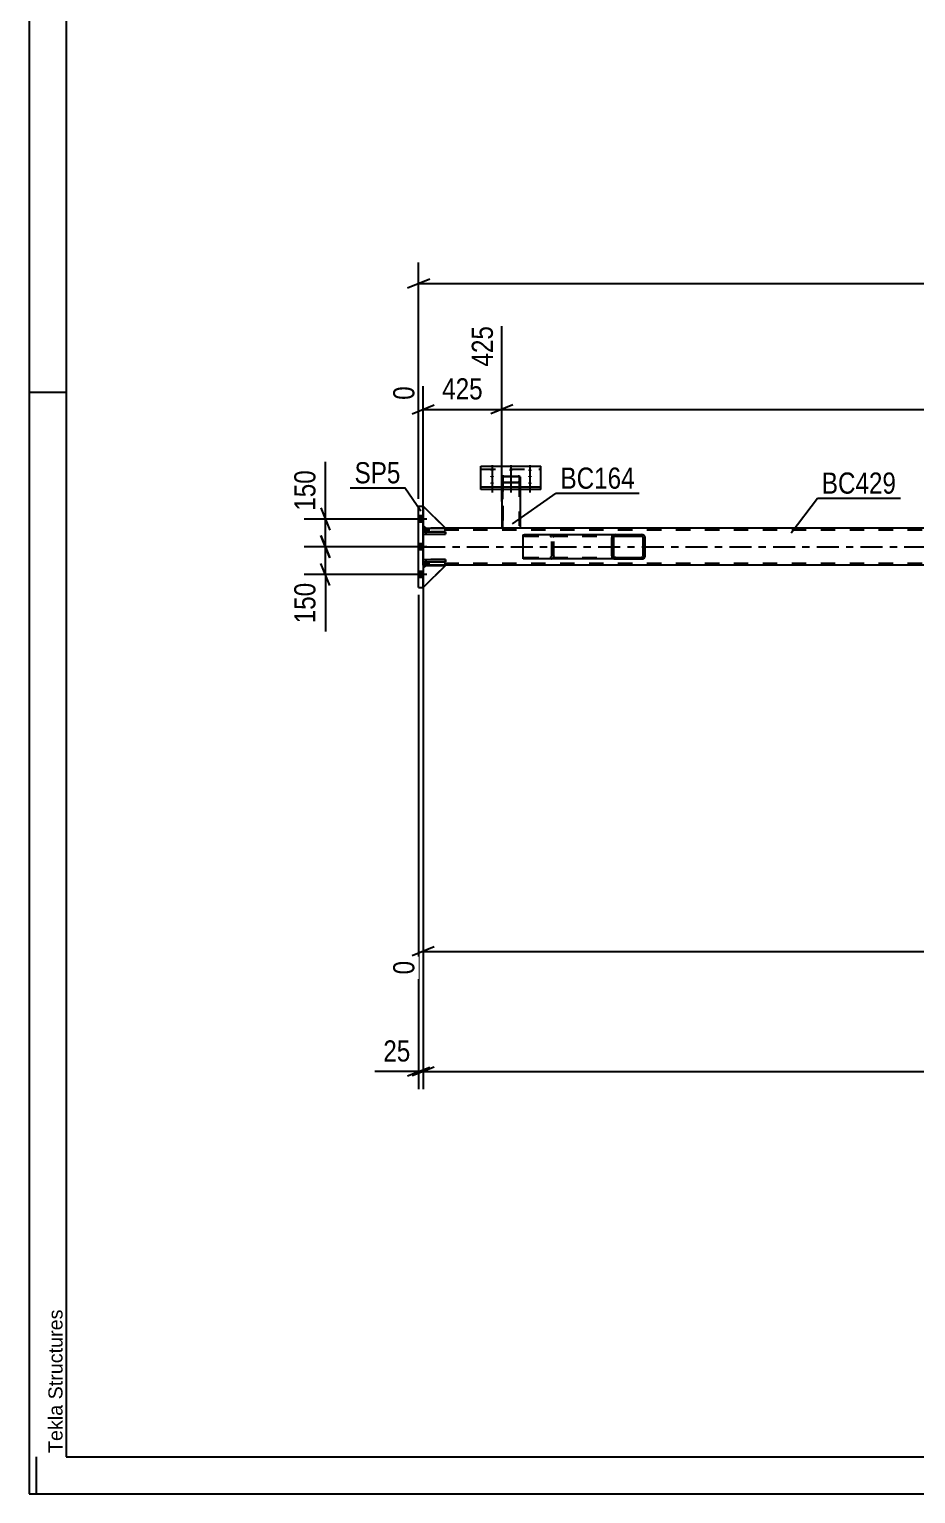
# Model space of a CAD drawing. Header units: millimetres. Extents: x -97 to 744, y -335 to 259.
# Drawn here: x -97.4 to 22.6, y -334.9 to -136.8 of the extents above; entities that cross this region are included whole.
import ezdxf

# ---------------------------------------------------------------- set-up
doc = ezdxf.new("R2010")
doc.units = ezdxf.units.MM
doc.linetypes.add('DXK_LINE_DOT2', pattern=[3.9198, 1.9599, -1.9599])
doc.linetypes.add('DXK_LINE_DOT3', pattern=[5.9187, 2.979, -0.9799, 0.9799, -0.9799])
doc.styles.add('Arial', font='ARIAL.TTF', dxfattribs={"height": 0.2})
doc.styles.add('Arial Narrow', font='ARIALN.TTF', dxfattribs={"height": 0.2})

# ---------------------------------------------------------------- blocks, each defined once
blk = doc.blocks.new('Unknown-761646924-1133')
at = {"color": 5, "linetype": 'Continuous'}
for p, q in [((-97.39, 259.06), (-97.39, -334.94)), ((-92.39, 254.06), (-92.39, -329.94)), ((-92.39, -185.94), (-97.39, -185.94)), ((-96.39, -334.94), (-96.39, -329.94)), ((-92.39, -329.94), (738.61, -329.94)), ((-97.39, -334.94), (743.61, -334.94))]:
    blk.add_line(p, q, dxfattribs=at)
at = {"color": 174, "linetype": 'Continuous', "style": 'Arial'}
blk.add_text('Tekla Structures', height=1.9102, rotation=90, dxfattribs=at).set_placement((-92.89, -329.44))
blk = doc.blocks.new('Part-761646924-4220 - 4144')
at = {"color": 7, "linetype": 'DXK_LINE_DOT2'}
for p, q in [((-44.07, -209.7), (-43.69, -209.32)), ((-41.07, -209.32), (-44.07, -212.32)), ((-44.07, -212.32), (-44.07, -209.7)), ((-43.69, -209.32), (-41.07, -209.32))]:
    blk.add_line(p, q, dxfattribs=at)
blk = doc.blocks.new('Part-761646924-4150 - 4144')
at = {"linetype": 'Continuous'}
h = blk.add_hatch(dxfattribs=at)
h.set_pattern_fill('', scale=0.7, style=0, pattern_type=0)
h.set_pattern_definition([(45, (-14.36, -208.4237), (-1.5715, 1.5715), [])])
h.paths.add_polyline_path([(-14.57, -208.45), (-14.36, -208.42), (-14.18, -208.34), (-14.06, -208.21), (-14.02, -208.05), (-14.02, -205.55), (-14.06, -205.4), (-14.18, -205.27), (-14.36, -205.18), (-14.57, -205.15), (-18, -205.15), (-18.21, -205.18), (-18.39, -205.27), (-18.51, -205.4), (-18.55, -205.55), (-18.55, -208.05), (-18.51, -208.21), (-18.39, -208.34), (-18.21, -208.42), (-18, -208.45)])
h.paths.add_polyline_path([(-18.11, -208.24), (-18.2, -208.2), (-18.26, -208.13), (-18.28, -208.05), (-18.28, -205.55), (-18.26, -205.48), (-18.2, -205.41), (-18.11, -205.37), (-18, -205.35), (-14.57, -205.35), (-14.47, -205.37), (-14.38, -205.41), (-14.32, -205.48), (-14.3, -205.55), (-14.3, -208.05), (-14.32, -208.13), (-14.38, -208.2), (-14.47, -208.24), (-14.57, -208.25), (-18, -208.25)])
at = {"color": 2, "linetype": 'Continuous'}
for p, q in [((-30.54, -205.18), (-30.38, -205.15)), ((-30.54, -208.43), (-30.54, -205.18)), ((-30.38, -205.15), (-18, -205.15)), ((-18.51, -205.4), (-18.55, -205.55)), ((-18.55, -208.05), (-18.55, -205.55)), ((-18.28, -205.55), (-18.26, -205.48)), ((-18.28, -208.05), (-18.28, -205.55)), ((-18, -205.15), (-18.21, -205.18)), ((-18.11, -205.37), (-18, -205.35)), ((-18, -205.15), (-14.57, -205.15)), ((-18, -205.35), (-14.57, -205.35)), ((-14.36, -205.18), (-14.57, -205.15)), ((-14.57, -205.35), (-14.47, -205.37)), ((-14.32, -205.48), (-14.3, -205.55)), ((-14.3, -208.05), (-14.3, -205.55)), ((-14.02, -205.55), (-14.06, -205.4)), ((-14.02, -208.05), (-14.02, -205.55)), ((-18.55, -208.05), (-18.51, -208.21)), ((-18.26, -208.13), (-18.28, -208.05)), ((-14.3, -208.05), (-14.32, -208.13)), ((-14.06, -208.21), (-14.02, -208.05)), ((-30.38, -208.45), (-30.54, -208.43)), ((-18, -208.45), (-30.38, -208.45)), ((-18.21, -208.42), (-18, -208.45)), ((-18, -208.25), (-18.11, -208.24)), ((-18, -208.25), (-14.57, -208.25)), ((-18, -208.45), (-14.57, -208.45)), ((-14.47, -208.24), (-14.57, -208.25)), ((-14.57, -208.45), (-14.36, -208.42))]:
    blk.add_line(p, q, dxfattribs=at)
at = {"color": 7, "linetype": 'DXK_LINE_DOT2'}
for p, q in [((-30.48, -205.37), (-30.54, -205.4)), ((-30.38, -205.35), (-30.48, -205.37)), ((-30.38, -205.35), (-14.57, -205.35)), ((-26.95, -205.15), (-26.74, -205.18)), ((-26.84, -205.37), (-26.95, -205.35)), ((-26.67, -205.55), (-26.69, -205.48)), ((-26.67, -208.05), (-26.67, -205.55)), ((-26.44, -205.4), (-26.4, -205.55)), ((-26.4, -208.05), (-26.4, -205.55)), ((-18, -205.15), (-14.57, -205.15)), ((-26.69, -208.13), (-26.67, -208.05)), ((-26.4, -208.05), (-26.44, -208.21)), ((-30.54, -208.21), (-30.48, -208.24)), ((-30.54, -208.43), (-30.54, -208.42)), ((-30.48, -208.24), (-30.38, -208.25)), ((-30.38, -208.25), (-14.57, -208.25)), ((-26.95, -208.25), (-26.84, -208.24)), ((-26.74, -208.42), (-26.95, -208.45)), ((-18, -208.45), (-14.57, -208.45))]:
    blk.add_line(p, q, dxfattribs=at)
for centre, radius, start, end in [((-26.91, -205.61), 0.251, 32.4104, 75.4453), ((-26.86, -205.67), 0.501, 32.4104, 75.4453), ((-26.91, -208), 0.251, 284.5547, 327.5896), ((-26.86, -207.94), 0.501, 284.5547, 327.5896)]:
    blk.add_arc(centre, radius, start, end, dxfattribs=at)
at = {"color": 2, "linetype": 'Continuous'}
for centre, radius, start, end in [((-18.09, -205.67), 0.501, 104.5547, 147.5896), ((-18.04, -205.61), 0.251, 104.5547, 147.5896), ((-14.53, -205.61), 0.251, 32.4104, 75.4453), ((-14.49, -205.67), 0.501, 32.4104, 75.4453), ((-18.09, -207.94), 0.501, 212.4104, 255.4453), ((-18.04, -208), 0.251, 212.4104, 255.4453), ((-14.53, -208), 0.251, 284.5547, 327.5896), ((-14.49, -207.94), 0.501, 284.5547, 327.5896)]:
    blk.add_arc(centre, radius, start, end, dxfattribs=at)
blk = doc.blocks.new('Bolt-761646924-4167 - 4144')
at = {"linetype": 'Continuous'}
for points in [[(-44.69, -202.64), (-44.69, -203.47), (-44.07, -203.47), (-44.07, -202.64)], [(-44.69, -202.64), (-44.69, -203.47), (-44.07, -203.47), (-44.07, -202.64)], [(-44.69, -202.64), (-44.69, -203.47), (-44.07, -203.47), (-44.07, -202.64)], [(-44.69, -202.64), (-44.69, -203.47), (-44.07, -203.47), (-44.07, -202.64)], [(-44.69, -206.39), (-44.69, -207.22), (-44.07, -207.22), (-44.07, -206.39)], [(-44.69, -206.39), (-44.69, -207.22), (-44.07, -207.22), (-44.07, -206.39)], [(-44.69, -210.14), (-44.69, -210.97), (-44.07, -210.97), (-44.07, -210.14)], [(-44.69, -210.14), (-44.69, -210.97), (-44.07, -210.97), (-44.07, -210.14)], [(-44.69, -210.14), (-44.69, -210.97), (-44.07, -210.97), (-44.07, -210.14)], [(-44.69, -210.14), (-44.69, -210.97), (-44.07, -210.97), (-44.07, -210.14)]]:
    blk.add_hatch(color=1, dxfattribs=at).paths.add_polyline_path(points)
at = {"color": 1, "linetype": 'Continuous'}
for p, q in [((-43.59, -203.05), (-46.57, -203.05)), ((-43.59, -203.05), (-46.57, -203.05)), ((-43.59, -203.05), (-46.57, -203.05)), ((-43.59, -203.05), (-46.57, -203.05)), ((-44.07, -202.64), (-44.69, -202.64)), ((-44.07, -202.64), (-44.69, -202.64)), ((-44.07, -202.64), (-44.69, -202.64)), ((-44.07, -202.64), (-44.69, -202.64)), ((-44.07, -203.47), (-44.69, -203.47)), ((-44.07, -203.47), (-44.69, -203.47)), ((-44.07, -203.47), (-44.69, -203.47)), ((-44.07, -203.47), (-44.69, -203.47)), ((-43.59, -206.8), (-46.57, -206.8)), ((-43.59, -206.8), (-46.57, -206.8)), ((-44.07, -206.39), (-44.69, -206.39)), ((-44.07, -206.39), (-44.69, -206.39)), ((-44.07, -207.22), (-44.69, -207.22)), ((-44.07, -207.22), (-44.69, -207.22)), ((-43.59, -210.55), (-46.57, -210.55)), ((-43.59, -210.55), (-46.57, -210.55)), ((-43.59, -210.55), (-46.57, -210.55)), ((-43.59, -210.55), (-46.57, -210.55)), ((-44.07, -210.14), (-44.69, -210.14)), ((-44.07, -210.14), (-44.69, -210.14)), ((-44.07, -210.14), (-44.69, -210.14)), ((-44.07, -210.14), (-44.69, -210.14)), ((-44.07, -210.97), (-44.69, -210.97)), ((-44.07, -210.97), (-44.69, -210.97)), ((-44.07, -210.97), (-44.69, -210.97)), ((-44.07, -210.97), (-44.69, -210.97))]:
    blk.add_line(p, q, dxfattribs=at)
blk = doc.blocks.new('Part-761646924-4217 - 4144')
at = {"color": 7, "linetype": 'DXK_LINE_DOT2'}
for p, q in [((-41.07, -204.3), (-44.07, -201.3)), ((-44.07, -201.3), (-44.07, -203.93)), ((-44.07, -203.93), (-43.69, -204.3)), ((-43.69, -204.3), (-41.07, -204.3))]:
    blk.add_line(p, q, dxfattribs=at)
blk = doc.blocks.new('Part-761646924-4218 - 4144')
at = {"color": 2, "linetype": 'Continuous'}
for p, q in [((-41.07, -204.3), (-44.07, -201.3)), ((-44.07, -203.93), (-43.69, -204.3)), ((-43.69, -204.3), (-41.07, -204.3))]:
    blk.add_line(p, q, dxfattribs=at)
at = {"color": 7, "linetype": 'DXK_LINE_DOT2'}
blk.add_line((-44.07, -201.3), (-44.07, -203.93), dxfattribs=at)
blk = doc.blocks.new('Part-761646924-4182 - 4144')
at = {"color": 2, "linetype": 'Continuous'}
for p, q in [((-44.07, -204.3), (-43.69, -204.3)), ((352.71, -204.3), (-41.07, -204.3)), ((116.57, -209.3), (-44.07, -209.3))]:
    blk.add_line(p, q, dxfattribs=at)
at = {"color": 7, "linetype": 'DXK_LINE_DOT2'}
for p, q in [((-44.07, -204.3), (-44.07, -209.3)), ((-44.07, -209.3), (-44.07, -204.3)), ((-44.07, -204.3), (-44.07, -204.3)), ((-44.07, -204.55), (-44.07, -204.55)), ((352.71, -204.55), (-44.07, -204.55)), ((-41.07, -204.3), (-43.69, -204.3)), ((-44.07, -209.05), (-44.07, -209.05)), ((352.71, -209.05), (-44.07, -209.05)), ((-44.07, -209.3), (-44.07, -209.3))]:
    blk.add_line(p, q, dxfattribs=at)
at = {"color": 7, "linetype": 'DXK_LINE_DOT3'}
blk.add_line((-44.07, -206.8), (352.71, -206.8), dxfattribs=at)
blk = doc.blocks.new('Part-761646924-4219 - 4144')
at = {"color": 7, "linetype": 'DXK_LINE_DOT2'}
for p, q in [((-41.07, -204.3), (-44.07, -201.3)), ((-44.07, -201.3), (-44.07, -203.93)), ((-44.07, -203.93), (-43.69, -204.3)), ((-43.69, -204.3), (-41.07, -204.3))]:
    blk.add_line(p, q, dxfattribs=at)
blk = doc.blocks.new('Part-761646924-4221 - 4144')
at = {"color": 2, "linetype": 'Continuous'}
for p, q in [((-44.07, -209.7), (-43.69, -209.32)), ((-41.07, -209.32), (-44.07, -212.32)), ((-43.69, -209.32), (-41.07, -209.32)), ((-44.07, -212.32), (-44.07, -212.3))]:
    blk.add_line(p, q, dxfattribs=at)
at = {"color": 7, "linetype": 'DXK_LINE_DOT2'}
blk.add_line((-44.07, -212.3), (-44.07, -209.7), dxfattribs=at)
blk = doc.blocks.new('Part-761646924-4223 - 4144')
at = {"color": 2, "linetype": 'Continuous'}
for p, q in [((-44.07, -208.55), (-44.07, -208.55)), ((-44.07, -208.55), (-41.07, -208.55)), ((-44.07, -208.55), (-44.07, -208.85)), ((-44.07, -208.85), (-44.07, -208.85)), ((-44.07, -208.85), (-41.07, -208.85)), ((-41.07, -208.55), (-41.07, -208.85))]:
    blk.add_line(p, q, dxfattribs=at)
at = {"color": 7, "linetype": 'DXK_LINE_DOT2'}
for p, q in [((-44.07, -208.85), (-44.07, -208.55)), ((-43.69, -208.85), (-43.69, -208.55))]:
    blk.add_line(p, q, dxfattribs=at)
blk = doc.blocks.new('Part-761646924-4225 - 4144')
at = {"color": 2, "linetype": 'Continuous'}
for p, q in [((-44.07, -204.8), (-44.07, -204.8)), ((-44.07, -204.8), (-41.07, -204.8)), ((-44.07, -204.8), (-44.07, -205.1)), ((-44.07, -205.1), (-44.07, -205.1)), ((-44.07, -205.1), (-41.07, -205.1)), ((-41.07, -204.8), (-41.07, -205.1))]:
    blk.add_line(p, q, dxfattribs=at)
at = {"color": 7, "linetype": 'DXK_LINE_DOT2'}
for p, q in [((-44.07, -205.1), (-44.07, -204.8)), ((-43.69, -205.1), (-43.69, -204.8))]:
    blk.add_line(p, q, dxfattribs=at)
blk = doc.blocks.new('Part-761646924-4227 - 4144')
at = {"color": 7, "linetype": 'DXK_LINE_DOT2'}
for p, q in [((-41.07, -208.55), (-44.07, -208.55)), ((-44.07, -208.55), (-44.07, -208.85)), ((-44.07, -208.55), (-44.07, -208.85)), ((-44.07, -208.85), (-41.07, -208.85)), ((-43.69, -208.85), (-43.69, -208.55)), ((-41.07, -208.85), (-41.07, -208.55))]:
    blk.add_line(p, q, dxfattribs=at)
blk = doc.blocks.new('Part-761646924-4229 - 4144')
at = {"color": 7, "linetype": 'DXK_LINE_DOT2'}
for p, q in [((-41.07, -204.8), (-44.07, -204.8)), ((-44.07, -204.8), (-44.07, -205.1)), ((-44.07, -204.8), (-44.07, -205.1)), ((-44.07, -205.1), (-41.07, -205.1)), ((-43.69, -205.1), (-43.69, -204.8)), ((-41.07, -205.1), (-41.07, -204.8))]:
    blk.add_line(p, q, dxfattribs=at)
blk = doc.blocks.new('Part-761646924-4252 - 4144')
at = {"color": 2, "linetype": 'Continuous'}
for p, q in [((-44.69, -201.3), (-44.69, -201.3)), ((-44.69, -212.3), (-44.69, -201.3)), ((-44.69, -201.3), (-44.07, -201.3)), ((-44.07, -201.3), (-44.07, -201.3)), ((-44.07, -201.3), (-44.07, -212.3)), ((-44.69, -212.3), (-44.69, -212.3)), ((-44.69, -212.3), (-44.07, -212.3)), ((-44.07, -212.3), (-44.07, -212.3))]:
    blk.add_line(p, q, dxfattribs=at)
at = {"color": 7, "linetype": 'DXK_LINE_DOT2'}
for p, q in [((-44.69, -212.3), (-44.69, -201.3)), ((-44.07, -212.3), (-44.07, -201.3))]:
    blk.add_line(p, q, dxfattribs=at)
blk = doc.blocks.new('Part-761646924-4315 - 4144')
at = {"color": 7, "linetype": 'DXK_LINE_DOT2'}
for p, q in [((-44.07, -209.7), (-43.69, -209.32)), ((-41.07, -209.32), (-44.07, -212.32)), ((-44.07, -212.32), (-44.07, -209.7)), ((-43.69, -209.32), (-41.07, -209.32))]:
    blk.add_line(p, q, dxfattribs=at)
blk = doc.blocks.new('Part-761646924-4323 - 4144')
at = {"color": 7, "linetype": 'DXK_LINE_DOT2'}
for p, q in [((-33.42, -197.32), (-33.44, -197.36)), ((-33.44, -197.36), (-33.44, -199.07)), ((-33.44, -198.01), (-33.44, -199.07)), ((-33.44, -198.01), (-33.42, -198.05)), ((-33.35, -197.29), (-33.42, -197.32)), ((-33.42, -198.05), (-33.35, -198.08)), ((-33.26, -197.26), (-33.35, -197.29)), ((-33.35, -198.08), (-33.26, -198.1)), ((-33.29, -197.36), (-33.28, -197.34)), ((-33.29, -197.36), (-33.29, -204.3)), ((-33.28, -198.03), (-33.29, -198.01)), ((-33.29, -204.3), (-33.29, -198.1)), ((-33.28, -197.34), (-33.25, -197.32)), ((-33.25, -198.05), (-33.28, -198.03)), ((-33.14, -197.26), (-33.26, -197.26)), ((-33.26, -198.1), (-33.14, -198.11)), ((-33.25, -197.32), (-33.2, -197.31)), ((-33.2, -198.06), (-33.25, -198.05)), ((-33.2, -197.31), (-33.14, -197.31)), ((-33.14, -198.06), (-33.2, -198.06)), ((-33.14, -197.26), (-31.24, -197.26)), ((-33.14, -197.31), (-31.24, -197.31)), ((-33.14, -198.06), (-31.24, -198.06)), ((-33.14, -198.11), (-31.24, -198.11)), ((-31.13, -197.26), (-31.24, -197.26)), ((-31.24, -197.31), (-31.18, -197.31)), ((-31.18, -198.06), (-31.24, -198.06)), ((-31.24, -198.11), (-31.13, -198.1)), ((-31.18, -197.31), (-31.14, -197.32)), ((-31.14, -198.05), (-31.18, -198.06)), ((-31.14, -197.32), (-31.1, -197.34)), ((-31.1, -198.03), (-31.14, -198.05)), ((-31.03, -197.29), (-31.13, -197.26)), ((-31.13, -198.1), (-31.03, -198.08)), ((-31.1, -197.34), (-31.09, -197.36)), ((-31.09, -198.01), (-31.1, -198.03)), ((-31.09, -197.36), (-31.09, -198.1)), ((-31.09, -198.1), (-31.09, -204.3)), ((-30.96, -197.32), (-31.03, -197.29)), ((-31.03, -198.08), (-30.96, -198.05)), ((-30.94, -197.36), (-30.96, -197.32)), ((-30.96, -198.05), (-30.94, -198.01)), ((-30.94, -197.36), (-30.94, -198.7)), ((-30.94, -198.01), (-30.94, -199.07)), ((-33.44, -204.3), (-30.94, -204.3))]:
    blk.add_line(p, q, dxfattribs=at)
at = {"color": 2, "linetype": 'Continuous'}
for p, q in [((-33.44, -199.07), (-33.44, -204.3)), ((-30.94, -199.07), (-30.94, -204.3))]:
    blk.add_line(p, q, dxfattribs=at)
blk = doc.blocks.new('Part-761646924-4324 - 4144')
at = {"color": 2, "linetype": 'Continuous'}
for p, q in [((-36.25, -198.7), (-36.25, -195.92)), ((-36.25, -195.92), (-28.13, -195.92)), ((-28.13, -198.7), (-28.13, -195.92)), ((-36.25, -198.7), (-28.13, -198.7)), ((-36.25, -199.07), (-36.25, -198.7)), ((-28.13, -199.07), (-36.25, -199.07)), ((-28.13, -199.07), (-28.13, -198.7))]:
    blk.add_line(p, q, dxfattribs=at)
at = {"color": 7, "linetype": 'DXK_LINE_DOT2'}
blk.add_line((-36.25, -196.29), (-28.13, -196.29), dxfattribs=at)
blk = doc.blocks.new('Bolt-761646924-4325 - 4144')
at = {"linetype": 'Continuous'}
for points in [[(-34.75, -196.53), (-34.81, -196.52), (-34.87, -196.52), (-34.92, -196.51), (-34.96, -196.49), (-34.99, -196.48), (-35.02, -196.46), (-35.03, -196.44), (-35.03, -196.42), (-35.02, -196.4), (-34.99, -196.38), (-34.96, -196.37), (-34.92, -196.36), (-34.87, -196.35), (-34.81, -196.34), (-34.75, -196.34), (-34.7, -196.34), (-34.64, -196.35), (-34.59, -196.36), (-34.55, -196.37), (-34.52, -196.38), (-34.49, -196.4), (-34.48, -196.42), (-34.48, -196.44), (-34.49, -196.46), (-34.52, -196.48), (-34.55, -196.49), (-34.59, -196.51), (-34.64, -196.52), (-34.7, -196.52)], [(-34.75, -197.4), (-34.81, -197.4), (-34.87, -197.39), (-34.92, -197.38), (-34.96, -197.37), (-34.99, -197.36), (-35.02, -197.34), (-35.03, -197.32), (-35.03, -197.3), (-35.02, -197.28), (-34.99, -197.26), (-34.96, -197.25), (-34.92, -197.23), (-34.87, -197.22), (-34.81, -197.22), (-34.75, -197.21), (-34.7, -197.22), (-34.64, -197.22), (-34.59, -197.23), (-34.55, -197.25), (-34.52, -197.26), (-34.49, -197.28), (-34.48, -197.3), (-34.48, -197.32), (-34.49, -197.34), (-34.52, -197.36), (-34.55, -197.37), (-34.59, -197.38), (-34.64, -197.39), (-34.7, -197.4)], [(-34.75, -198.28), (-34.81, -198.28), (-34.87, -198.27), (-34.92, -198.26), (-34.96, -198.25), (-34.99, -198.23), (-35.02, -198.21), (-35.03, -198.19), (-35.03, -198.17), (-35.02, -198.16), (-34.99, -198.14), (-34.96, -198.12), (-34.92, -198.11), (-34.87, -198.1), (-34.81, -198.09), (-34.75, -198.09), (-34.7, -198.09), (-34.64, -198.1), (-34.59, -198.11), (-34.55, -198.12), (-34.52, -198.14), (-34.49, -198.16), (-34.48, -198.17), (-34.48, -198.19), (-34.49, -198.21), (-34.52, -198.23), (-34.55, -198.25), (-34.59, -198.26), (-34.64, -198.27), (-34.7, -198.28)], [(-32.19, -196.53), (-32.25, -196.52), (-32.3, -196.52), (-32.35, -196.51), (-32.4, -196.49), (-32.43, -196.48), (-32.45, -196.46), (-32.46, -196.44), (-32.46, -196.42), (-32.45, -196.4), (-32.43, -196.38), (-32.4, -196.37), (-32.35, -196.36), (-32.3, -196.35), (-32.25, -196.34), (-32.19, -196.34), (-32.13, -196.34), (-32.08, -196.35), (-32.03, -196.36), (-31.99, -196.37), (-31.95, -196.38), (-31.93, -196.4), (-31.92, -196.42), (-31.92, -196.44), (-31.93, -196.46), (-31.95, -196.48), (-31.99, -196.49), (-32.03, -196.51), (-32.08, -196.52), (-32.13, -196.52)], [(-32.19, -198.28), (-32.25, -198.28), (-32.3, -198.27), (-32.35, -198.26), (-32.4, -198.25), (-32.43, -198.23), (-32.45, -198.21), (-32.46, -198.19), (-32.46, -198.17), (-32.45, -198.16), (-32.43, -198.14), (-32.4, -198.12), (-32.35, -198.11), (-32.3, -198.1), (-32.25, -198.09), (-32.19, -198.09), (-32.13, -198.09), (-32.08, -198.1), (-32.03, -198.11), (-31.99, -198.12), (-31.95, -198.14), (-31.93, -198.16), (-31.92, -198.17), (-31.92, -198.19), (-31.93, -198.21), (-31.95, -198.23), (-31.99, -198.25), (-32.03, -198.26), (-32.08, -198.27), (-32.13, -198.28)], [(-29.63, -196.53), (-29.69, -196.52), (-29.74, -196.52), (-29.79, -196.51), (-29.83, -196.49), (-29.87, -196.48), (-29.89, -196.46), (-29.9, -196.44), (-29.9, -196.42), (-29.89, -196.4), (-29.87, -196.38), (-29.83, -196.37), (-29.79, -196.36), (-29.74, -196.35), (-29.69, -196.34), (-29.63, -196.34), (-29.57, -196.34), (-29.52, -196.35), (-29.47, -196.36), (-29.42, -196.37), (-29.39, -196.38), (-29.37, -196.4), (-29.36, -196.42), (-29.36, -196.44), (-29.37, -196.46), (-29.39, -196.48), (-29.42, -196.49), (-29.47, -196.51), (-29.52, -196.52), (-29.57, -196.52)], [(-29.63, -197.4), (-29.69, -197.4), (-29.74, -197.39), (-29.79, -197.38), (-29.83, -197.37), (-29.87, -197.36), (-29.89, -197.34), (-29.9, -197.32), (-29.9, -197.3), (-29.89, -197.28), (-29.87, -197.26), (-29.83, -197.25), (-29.79, -197.23), (-29.74, -197.22), (-29.69, -197.22), (-29.63, -197.21), (-29.57, -197.22), (-29.52, -197.22), (-29.47, -197.23), (-29.42, -197.25), (-29.39, -197.26), (-29.37, -197.28), (-29.36, -197.3), (-29.36, -197.32), (-29.37, -197.34), (-29.39, -197.36), (-29.42, -197.37), (-29.47, -197.38), (-29.52, -197.39), (-29.57, -197.4)], [(-29.63, -198.28), (-29.69, -198.28), (-29.74, -198.27), (-29.79, -198.26), (-29.83, -198.25), (-29.87, -198.23), (-29.89, -198.21), (-29.9, -198.19), (-29.9, -198.17), (-29.89, -198.16), (-29.87, -198.14), (-29.83, -198.12), (-29.79, -198.11), (-29.74, -198.1), (-29.69, -198.09), (-29.63, -198.09), (-29.57, -198.09), (-29.52, -198.1), (-29.47, -198.11), (-29.42, -198.12), (-29.39, -198.14), (-29.37, -198.16), (-29.36, -198.17), (-29.36, -198.19), (-29.37, -198.21), (-29.39, -198.23), (-29.42, -198.25), (-29.47, -198.26), (-29.52, -198.27), (-29.57, -198.28)]]:
    blk.add_hatch(color=1, dxfattribs=at).paths.add_polyline_path(points)
at = {"color": 1, "linetype": 'Continuous'}
for p, q in [((-34.75, -195.75), (-34.75, -197.7)), ((-32.19, -195.75), (-32.19, -197.7)), ((-29.63, -195.75), (-29.63, -197.7)), ((-34.75, -196.63), (-34.75, -198.58)), ((-34.75, -197.5), (-34.75, -199.45)), ((-32.19, -197.5), (-32.19, -199.45)), ((-29.63, -196.63), (-29.63, -198.58)), ((-29.63, -197.5), (-29.63, -199.45))]:
    blk.add_line(p, q, dxfattribs=at)
blk = doc.blocks.new('StraightDimension-761646924-4356 - 4144')
at = {"color": 7, "linetype": 'Continuous'}
for p, q in [((-57.91, -201.55), (-56.71, -204.55)), ((-45.69, -203.05), (-60.16, -203.05)), ((-57.31, -206.8), (-57.31, -203.05)), ((-56.71, -208.3), (-57.91, -205.3)), ((-45.07, -206.8), (-60.16, -206.8))]:
    blk.add_line(p, q, dxfattribs=at)
at = {"color": 0}
blk.add_wipeout([(-58.06, -195.84), (-62.26, -195.84), (-62.26, -202.53), (-58.06, -202.53)], dxfattribs=at)
at = {"color": 7, "linetype": 'Continuous'}
blk.add_line((-57.31, -203.05), (-57.31, -195.32), dxfattribs=at)
blk.add_line((-57.31, -203.05), (-57.31, -195.32), dxfattribs=at)
at = {"color": 3, "style": 'Arial Narrow'}
blk.add_text('150', height=2.863, rotation=90.0002, dxfattribs=at).set_placement((-58.66, -201.93))
blk = doc.blocks.new('StraightDimension-761646924-4456 - 4144')
at = {"color": 7, "linetype": 'Continuous'}
for p, q in [((-44.69, -213.3), (-44.69, -280.21)), ((-44.07, -213.32), (-44.07, -280.21)), ((-46.19, -278.41), (-43.19, -277.21)), ((-42.57, -277.21), (-45.57, -278.41)), ((-44.69, -277.81), (-44.07, -277.81))]:
    blk.add_line(p, q, dxfattribs=at)
at = {"color": 0}
blk.add_wipeout([(-45.22, -277.06), (-45.22, -272.86), (-50.07, -272.86), (-50.07, -277.06)], dxfattribs=at)
at = {"color": 7, "linetype": 'Continuous'}
blk.add_line((-44.69, -277.81), (-50.6, -277.81), dxfattribs=at)
blk.add_line((-44.69, -277.81), (-50.6, -277.81), dxfattribs=at)
at = {"color": 3, "style": 'Arial Narrow'}
blk.add_text('25', height=2.863, dxfattribs=at).set_placement((-49.47, -276.46))
blk = doc.blocks.new('StraightDimension-761646924-4347 - 4144')
at = {"color": 7, "linetype": 'Continuous'}
for p, q in [((-57.91, -205.3), (-56.71, -208.3)), ((-45.07, -206.8), (-60.16, -206.8)), ((-57.31, -210.55), (-57.31, -206.8)), ((-56.71, -212.05), (-57.91, -209.05)), ((-45.69, -210.55), (-60.16, -210.55))]:
    blk.add_line(p, q, dxfattribs=at)
at = {"color": 0}
blk.add_wipeout([(-58.06, -211.08), (-62.26, -211.08), (-62.26, -217.76), (-58.06, -217.76)], dxfattribs=at)
at = {"color": 7, "linetype": 'Continuous'}
blk.add_line((-57.31, -210.55), (-57.31, -218.29), dxfattribs=at)
blk.add_line((-57.31, -210.55), (-57.31, -218.29), dxfattribs=at)
at = {"color": 3, "style": 'Arial Narrow'}
blk.add_text('150', height=2.863, rotation=90.0002, dxfattribs=at).set_placement((-58.66, -217.16))
blk = doc.blocks.new('StraightDimension-761646924-4366 - 4144')
at = {"color": 7, "linetype": 'Continuous'}
for p, q in [((-44.07, -205.3), (-44.07, -264.67)), ((116.57, -249.93), (116.57, -270.16)), ((-42.57, -260.95), (-45.57, -262.15)), ((-44.07, -261.55), (116.57, -261.55)), ((115.07, -262.15), (118.07, -260.95))]:
    blk.add_line(p, q, dxfattribs=at)
at = {"color": 0}
blk.add_wipeout([(40.51, -260.8), (40.51, -256.6), (31.99, -256.6), (31.99, -260.8)], dxfattribs=at)
at = {"color": 0, "linetype": 'Continuous'}
for points in [[(-44.67, -262.25), (-48.87, -262.25), (-48.87, -265.27), (-44.67, -265.27)], [(115.97, -262.25), (111.77, -262.25), (111.77, -270.76), (115.97, -270.76)]]:
    blk.add_wipeout(points, dxfattribs=at)
at = {"color": 3, "style": 'Arial Narrow'}
blk.add_text('6425', height=2.863, dxfattribs=at).set_placement((32.59, -260.2))
at = {"color": 3, "linetype": 'Continuous', "style": 'Arial Narrow'}
for s, height, p in [('0', 2.86, (-45.27, -264.67)), ('6425', 2.863, (115.37, -270.16))]:
    blk.add_text(s, height=height, rotation=90.0002, dxfattribs=at).set_placement(p)
blk = doc.blocks.new('StraightDimension-761646924-11559 - 4144')
at = {"color": 7, "linetype": 'Continuous'}
for p, q in [((-33.44, -200.69), (-33.44, -176.94)), ((-44.07, -208.32), (-44.07, -185.09)), ((-45.57, -188.82), (-42.57, -187.62)), ((-44.07, -188.22), (-33.44, -188.22)), ((-31.94, -187.62), (-34.94, -188.82))]:
    blk.add_line(p, q, dxfattribs=at)
at = {"color": 0}
blk.add_wipeout([(-35.41, -187.47), (-35.41, -183.27), (-42.1, -183.27), (-42.1, -187.47)], dxfattribs=at)
at = {"color": 0, "linetype": 'Continuous'}
blk.add_wipeout([(-44.67, -184.49), (-48.87, -184.49), (-48.87, -187.52), (-44.67, -187.52)], dxfattribs=at)
at = {"color": 3, "linetype": 'Continuous', "style": 'Arial Narrow'}
blk.add_text('0', height=2.86, rotation=90.0002, dxfattribs=at).set_placement((-45.27, -186.92))
at = {"color": 0, "linetype": 'Continuous'}
blk.add_wipeout([(-34.04, -176.34), (-38.24, -176.34), (-38.24, -183.02), (-34.04, -183.02)], dxfattribs=at)
at = {"color": 3, "linetype": 'Continuous', "style": 'Arial Narrow'}
blk.add_text('425', height=2.863, rotation=90.0002, dxfattribs=at).set_placement((-34.64, -182.42))
at = {"color": 3, "style": 'Arial Narrow'}
blk.add_text('425', height=2.863, dxfattribs=at).set_placement((-41.5, -186.87))
blk = doc.blocks.new('StraightDimension-761646924-4472 - 4144')
at = {"color": 7, "linetype": 'Continuous'}
for p, q in [((-44.07, -213.32), (-44.07, -280.21)), ((-42.57, -277.21), (-45.57, -278.41)), ((-44.07, -277.81), (364.06, -277.81))]:
    blk.add_line(p, q, dxfattribs=at)
blk = doc.blocks.new('StraightDimension-761646924-4495 - 4144')
at = {"color": 7, "linetype": 'Continuous'}
for p, q in [((-44.69, -200.3), (-44.69, -168.35)), ((-43.19, -170.6), (-46.19, -171.8)), ((-44.69, -171.2), (364.68, -171.2))]:
    blk.add_line(p, q, dxfattribs=at)
blk = doc.blocks.new('StraightDimension-761646924-11558 - 4144')
at = {"color": 7, "linetype": 'Continuous'}
for p, q in [((-33.44, -200.69), (-33.44, -176.94)), ((116.57, -198.71), (116.57, -179.61)), ((-31.94, -187.62), (-34.94, -188.82)), ((-33.44, -188.22), (116.57, -188.22)), ((115.07, -188.82), (118.07, -187.62))]:
    blk.add_line(p, q, dxfattribs=at)
at = {"color": 0, "linetype": 'Continuous'}
blk.add_wipeout([(115.97, -179.01), (111.77, -179.01), (111.77, -187.52), (115.97, -187.52)], dxfattribs=at)
at = {"color": 0}
blk.add_wipeout([(45.82, -187.47), (45.82, -183.27), (37.31, -183.27), (37.31, -187.47)], dxfattribs=at)
at = {"color": 3, "linetype": 'Continuous', "style": 'Arial Narrow'}
blk.add_text('6425', height=2.863, rotation=90.0002, dxfattribs=at).set_placement((115.37, -186.92))
at = {"color": 3, "style": 'Arial Narrow'}
blk.add_text('6000', height=2.863, dxfattribs=at).set_placement((37.91, -186.87))
blk = doc.blocks.new('Mark-761646924-4178 - 4144')
at = {"color": 0}
blk.add_wipeout([(19.93, -199.62), (19.93, -196.62), (9.88, -196.62), (9.88, -199.62)], dxfattribs=at)
blk.add_wipeout([(19.93, -199.62), (19.93, -196.62), (9.88, -196.62), (9.88, -199.62)], dxfattribs=at)
at = {"color": 30, "linetype": 'Continuous'}
for p, q in [((5.75, -204.93), (9.28, -200.22)), ((9.28, -200.22), (20.53, -200.22))]:
    blk.add_line(p, q, dxfattribs=at)
at = {"color": 3, "style": 'Arial Narrow'}
blk.add_text('BC429', height=2.863, dxfattribs=at).set_placement((9.88, -199.62))
blk = doc.blocks.new('Mark-761646924-4248 - 4144')
at = {"color": 0}
blk.add_wipeout([(-47.15, -198.22), (-47.15, -195.22), (-53.36, -195.22), (-53.36, -198.22)], dxfattribs=at)
blk.add_wipeout([(-47.15, -198.22), (-47.15, -195.22), (-53.36, -195.22), (-53.36, -198.22)], dxfattribs=at)
at = {"color": 30, "linetype": 'Continuous'}
for p in [(-53.96, -198.82), (-44.37, -202.01)]:
    blk.add_line(p, (-46.55, -198.82), dxfattribs=at)
at = {"color": 3, "style": 'Arial Narrow'}
blk.add_text('SP5', height=2.863, dxfattribs=at).set_placement((-53.36, -198.22))
blk = doc.blocks.new('Mark-761646924-4319 - 4144')
at = {"color": 0}
blk.add_wipeout([(-15.44, -198.95), (-15.44, -195.95), (-25.49, -195.95), (-25.49, -198.95)], dxfattribs=at)
blk.add_wipeout([(-15.44, -198.95), (-15.44, -195.95), (-25.49, -195.95), (-25.49, -198.95)], dxfattribs=at)
at = {"color": 30, "linetype": 'Continuous'}
for p, q in [((-31.99, -203.7), (-26.09, -199.55)), ((-26.09, -199.55), (-14.84, -199.55))]:
    blk.add_line(p, q, dxfattribs=at)
at = {"color": 3, "style": 'Arial Narrow'}
blk.add_text('BC164', height=2.863, dxfattribs=at).set_placement((-25.49, -198.95))

msp = doc.modelspace()

# ---------------------------------------------------------------- block references
for name in ['Unknown-761646924-1133', 'Part-761646924-4324 - 4144', 'Bolt-761646924-4325 - 4144', 'Part-761646924-4323 - 4144', 'Part-761646924-4252 - 4144', 'Part-761646924-4217 - 4144', 'Part-761646924-4218 - 4144', 'Part-761646924-4219 - 4144', 'Bolt-761646924-4167 - 4144', 'Part-761646924-4182 - 4144', 'Part-761646924-4225 - 4144', 'Part-761646924-4229 - 4144', 'Part-761646924-4150 - 4144', 'Part-761646924-4223 - 4144', 'Part-761646924-4227 - 4144', 'Part-761646924-4220 - 4144', 'Part-761646924-4221 - 4144', 'Part-761646924-4315 - 4144']:
    msp.add_blockref(name, (0, 0))

# ---------------------------------------------------------------- next in the draw order: block references
for name in ['StraightDimension-761646924-4356 - 4144', 'StraightDimension-761646924-4456 - 4144']:
    msp.add_blockref(name, (0, 0))

# ---------------------------------------------------------------- next in the draw order: block references
msp.add_blockref('StraightDimension-761646924-4347 - 4144', (0, 0))

# ---------------------------------------------------------------- next in the draw order: block references
msp.add_blockref('StraightDimension-761646924-4366 - 4144', (0, 0))

# ---------------------------------------------------------------- next in the draw order: block references
for name in ['StraightDimension-761646924-11559 - 4144', 'StraightDimension-761646924-4472 - 4144']:
    msp.add_blockref(name, (0, 0))

# ---------------------------------------------------------------- next in the draw order: block references
msp.add_blockref('StraightDimension-761646924-4495 - 4144', (0, 0))

# ---------------------------------------------------------------- next in the draw order: block references
for name in ['StraightDimension-761646924-11558 - 4144', 'Mark-761646924-4248 - 4144']:
    msp.add_blockref(name, (0, 0))

# ---------------------------------------------------------------- next in the draw order: block references
for name in ['Mark-761646924-4319 - 4144', 'Mark-761646924-4178 - 4144']:
    msp.add_blockref(name, (0, 0))

doc.saveas('drawing.dxf')
